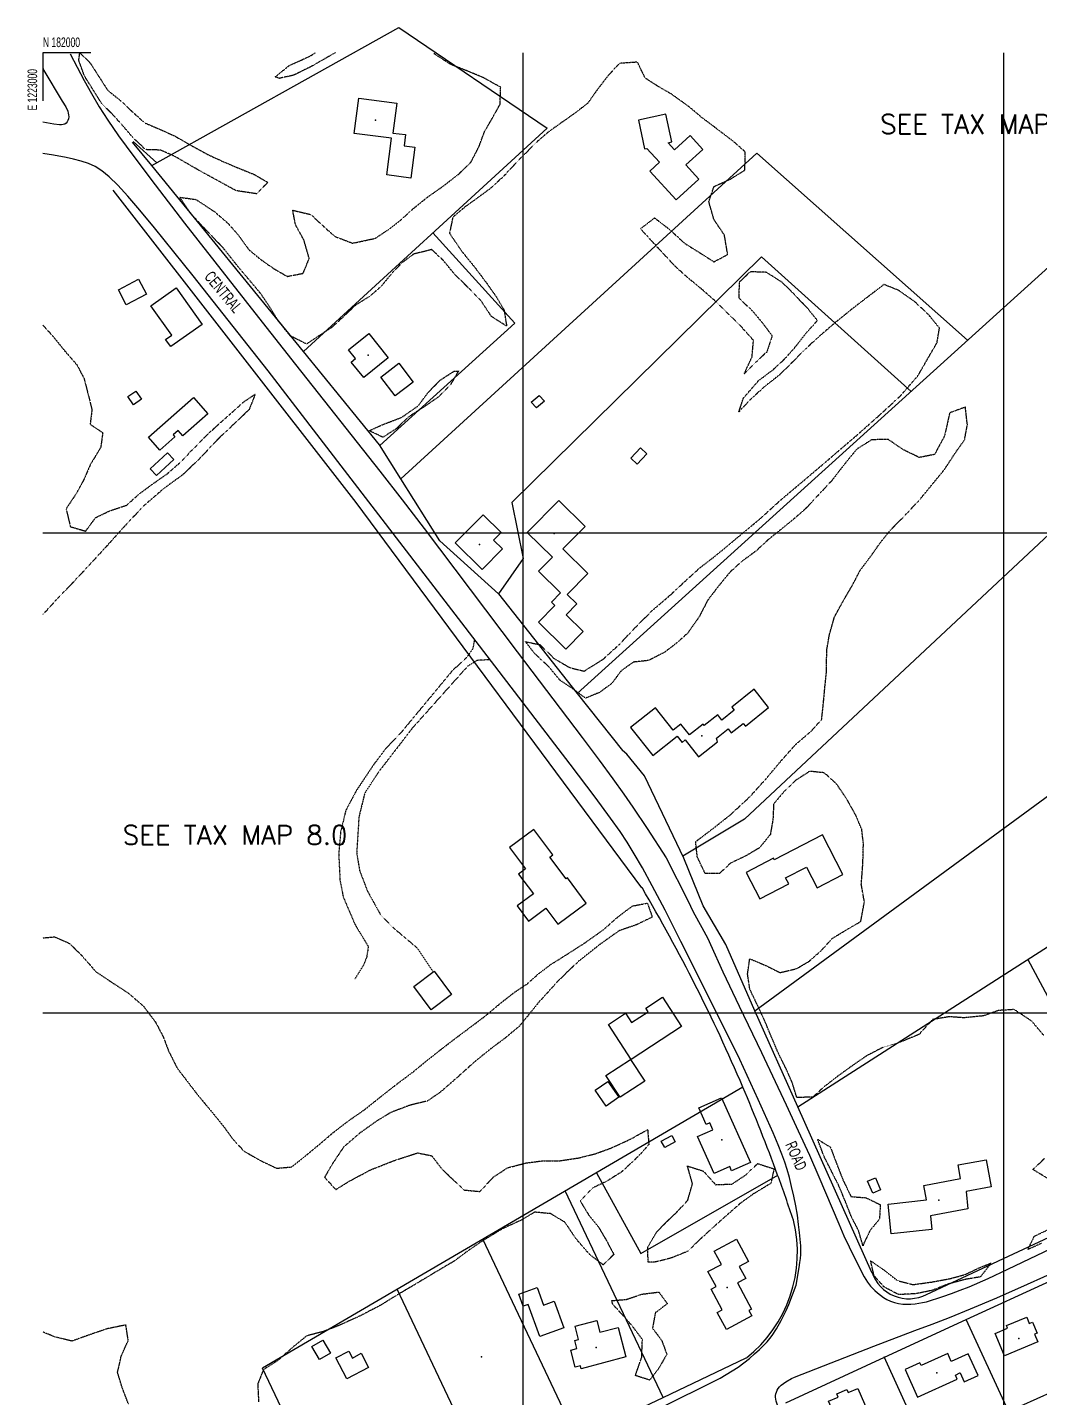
# Model space of a CAD drawing. Extents: x 1222984 to 1232016, y 177984 to 184016.
# Drawn here: x 1222984 to 1224037, y 180600 to 182026 of the extents above; entities that cross this region are included whole.
import ezdxf
from ezdxf.enums import TextEntityAlignment as Align

# ---------------------------------------------------------------- set-up
doc = ezdxf.new("R2010")
doc.units = 0
doc.header["$MEASUREMENT"] = 0
doc.linetypes.add('BORDER', pattern=[0.625, 0.125, -0.125, 0.125, -0.125, 0, -0.125])
doc.linetypes.add('DASHED', pattern=[0.5, 0.25, -0.25])
doc.layers.get('0').update_dxf_attribs({"linetype": 'CONTINUOUS'})
for name, color, linetype in [('BLDGS', 4, 'CONTINUOUS'), ('BORDER', 7, 'CONTINUOUS'), ('CORNER', 1, 'CONTINUOUS'), ('GRIDS', 2, 'CONTINUOUS'), ('ID-SYB', 5, 'CONTINUOUS'), ('LOT-D', 7, 'CONTINUOUS'), ('LOT-L', 1, 'CONTINUOUS'), ('ROAD', 5, 'CONTINUOUS'), ('ROAD-D', 3, 'DASHED'), ('ROAD-N', 6, 'CONTINUOUS'), ('TREE-L', 3, 'BORDER')]:
    doc.layers.add(name, color=color, linetype=linetype)
doc.styles.add('L200', font='simplex', dxfattribs={"height": 20})

# ---------------------------------------------------------------- blocks, each defined once
blk = doc.blocks.new('IP')
blk.add_point((0, 0))
blk = doc.blocks.new('ID')
at = {"layer": 'ID-SYB'}
blk.add_blockref('IP', (0, 0), dxfattribs=at)

msp = doc.modelspace()

# ---------------------------------------------------------------- linework, layer by layer
at = {"layer": 'BLDGS'}
for points, elevation in [([(1223324.1, 181916.1), (1223328.7, 181952.7), (1223368.3, 181947.7), (1223364.4, 181916.4), (1223377.4, 181914.9), (1223375.9, 181903.3), (1223387.2, 181901.9), (1223383.1, 181869.6), (1223358.1, 181872.8), (1223362.9, 181911.3), (1223324.1, 181916.1)], 103.3), ([(1223631.9, 181876.9), (1223659.3, 181847), (1223682.9, 181868.6), (1223669.2, 181883.4), (1223686.8, 181899.5), (1223673.7, 181914), (1223657.4, 181899.1), (1223650.7, 181906.3), (1223654.6, 181907.2), (1223648.5, 181936), (1223619.8, 181929.9), (1223626.1, 181899.9), (1223628.7, 181900.4), (1223641.9, 181886), (1223631.9, 181876.9)], 117.7), ([(1223107.7, 181748.8), (1223086.8, 181737.7), (1223078.7, 181753.2), (1223099.6, 181764.3), (1223107.7, 181748.8)], 94.4), ([(1223165.7, 181717), (1223133, 181694.1), (1223127.7, 181701.5), (1223134.1, 181705.9), (1223112.5, 181736.7), (1223138.8, 181755.3), (1223165.7, 181717)], 104.6), ([(1223318.2, 181690.7), (1223339.3, 181707.6), (1223359.4, 181682.4), (1223333.9, 181662), (1223321, 181678), (1223325.5, 181681.7), (1223318.2, 181690.7)], 104.9), ([(1223351.7, 181662.2), (1223370.4, 181676.8), (1223385.5, 181657.2), (1223366.8, 181642.7), (1223351.7, 181662.2)], 101.1), ([(1223094.4, 181633.6), (1223088.5, 181642.1), (1223096.8, 181647.7), (1223102.6, 181639.2), (1223094.4, 181633.6)], 89.8), ([(1223109.8, 181599.6), (1223156.9, 181641.1), (1223171.8, 181624.2), (1223145.6, 181601.2), (1223140.7, 181606.7), (1223135.6, 181602.1), (1223137.4, 181600), (1223121.7, 181586.2), (1223109.8, 181599.6)], 96.8), ([(1223508.4, 181636.3), (1223516.7, 181643.3), (1223522, 181637.2), (1223513.7, 181630.2), (1223508.4, 181636.3)], 101.5), ([(1223611.9, 181577.9), (1223622.1, 181588.5), (1223628.7, 181582.3), (1223618.5, 181571.6), (1223611.9, 181577.9)], 105.5), ([(1223111.8, 181566.7), (1223129.8, 181583.4), (1223136.1, 181576.5), (1223118.2, 181559.9), (1223111.8, 181566.7)], 93.4), ([(1223504.1, 181500.4), (1223537.1, 181533.9), (1223564.5, 181506.9), (1223541.2, 181483.3), (1223567.1, 181457.8), (1223545.8, 181436), (1223555.7, 181426.2), (1223544.5, 181414.8), (1223562.3, 181397.3), (1223544.3, 181379.1), (1223515.7, 181407.2), (1223532.7, 181424.5), (1223529.3, 181428), (1223538.9, 181437.7), (1223516, 181460.2), (1223530.3, 181474.7), (1223504.1, 181500.4)], 118.3), ([(1223458.1, 181519), (1223429.1, 181489.7), (1223457.2, 181462), (1223478.3, 181483.3), (1223468.9, 181492.5), (1223476.9, 181500.6), (1223458.1, 181519)], 115.3), ([(1223637.6, 181318), (1223611.6, 181297.3), (1223634.9, 181268.2), (1223660.2, 181288.3), (1223665.5, 181281.7), (1223668.7, 181284.4), (1223682.5, 181267), (1223702.1, 181282.6), (1223701.2, 181286.4), (1223713.2, 181295.9), (1223716.4, 181291.8), (1223728.9, 181301.7), (1223731.2, 181298.9), (1223755.4, 181318.3), (1223740.3, 181337.3), (1223717.1, 181318.7), (1223719.7, 181315.5), (1223706.8, 181305.1), (1223702.4, 181310.6), (1223688.4, 181299.5), (1223687.2, 181301), (1223673, 181289.8), (1223664.1, 181300.9), (1223656.2, 181294.7), (1223637.6, 181318)], 112.5), ([(1223505.4, 181095.7), (1223523.4, 181109.2), (1223535.9, 181092.5), (1223565.6, 181114.6), (1223546.1, 181140.9), (1223544.6, 181139.7), (1223527.6, 181162.4), (1223530.8, 181164.8), (1223511.1, 181191.2), (1223485.6, 181172.3), (1223502.3, 181150.1), (1223495.1, 181144.8), (1223510.5, 181124.1), (1223493.7, 181111.6), (1223505.4, 181095.7)], 62.8), ([(1223794.7, 181152.1), (1223805.9, 181130.5), (1223832.7, 181144.3), (1223811.5, 181185.5), (1223761.3, 181159.7), (1223760.6, 181161.2), (1223732, 181146.5), (1223746.2, 181118.9), (1223776.4, 181134.5), (1223773.1, 181141), (1223794.7, 181152.1)], 117.7), ([(1223425.3, 181019.4), (1223404.1, 181003.5), (1223386, 181027.7), (1223407.1, 181043.6), (1223425.3, 181019.4)], 61.5), ([(1223612.5, 180951.6), (1223588.6, 180988.1), (1223606.4, 180999.8), (1223612.7, 180990.1), (1223630.1, 181001.4), (1223627.6, 181005.2), (1223644.8, 181016.5), (1223664.8, 180985.9), (1223612.5, 180951.6)], 62.2), ([(1223626.4, 180929), (1223600.8, 180912.3), (1223586.1, 180935), (1223611.6, 180951.7), (1223626.4, 180929)], 59.9), ([(1223574.7, 180919.7), (1223587.9, 180928.9), (1223599.5, 180912.3), (1223586.3, 180903.2), (1223574.7, 180919.7)], 50.1), ([(1223736.4, 180844.4), (1223716.9, 180835.7), (1223714.9, 180840.1), (1223698.6, 180832.9), (1223681.5, 180871.4), (1223697.3, 180878.4), (1223694.2, 180885.6), (1223690.5, 180883.9), (1223682.8, 180901.2), (1223706.5, 180911.7), (1223736.4, 180844.4)], 55.2), ([(1223658.1, 180866.1), (1223647.3, 180860.1), (1223643.7, 180866.6), (1223654.5, 180872.6), (1223658.1, 180866.1)], 51.1), ([(1223925.3, 180774.6), (1223883.1, 180770), (1223879.8, 180801.1), (1223919.8, 180805.4), (1223916.9, 180820.6), (1223955.2, 180827.8), (1223952.6, 180841.9), (1223981.7, 180847.3), (1223987, 180819), (1223960.9, 180814.1), (1223962.8, 180796.2), (1223923.8, 180788.9), (1223925.3, 180774.6)], 61), ([(1223863.8, 180812.5), (1223858.4, 180824.8), (1223866.5, 180828.3), (1223871.9, 180816), (1223863.8, 180812.5)], 50.5), ([(1223721.9, 180764.4), (1223734.4, 180741.3), (1223724.9, 180736.2), (1223731.6, 180723.7), (1223722.9, 180719.1), (1223737.7, 180691.7), (1223734.8, 180690.2), (1223737.8, 180684.7), (1223711.4, 180670.4), (1223701.8, 180688.2), (1223707.2, 180691), (1223695.6, 180712.5), (1223700.7, 180715.2), (1223692.2, 180730.8), (1223706.2, 180738.3), (1223698.8, 180751.9), (1223721.9, 180764.4)], 54.6), ([(1223514.4, 180714.3), (1223521.1, 180695.9), (1223532.3, 180700), (1223542.4, 180672.3), (1223517.2, 180663.2), (1223505, 180696.6), (1223500, 180694.8), (1223495.4, 180707.4), (1223514.4, 180714.3)], 49.1), ([(1223606.8, 180641.9), (1223560.3, 180629.7), (1223559.6, 180632.7), (1223554, 180631.3), (1223549.4, 180649), (1223555.8, 180650.7), (1223553.6, 180659.1), (1223557.6, 180660.1), (1223553.9, 180674), (1223576.6, 180679.9), (1223579.8, 180667.6), (1223598.7, 180672.6), (1223606.8, 180641.9)], 52.6), ([(1224035.6, 180657.5), (1224000.8, 180643), (1223991.2, 180666.5), (1224004, 180671.8), (1224002.9, 180674.5), (1224024.1, 180683.2), (1224026.7, 180676.8), (1224030.2, 180678.3), (1224035, 180666.7), (1224032.3, 180665.7), (1224035.6, 180657.5)], 54.2), ([(1223279.8, 180652.7), (1223291.3, 180659.5), (1223299.4, 180645.9), (1223287.8, 180639.1), (1223279.8, 180652.7)], 46.7), ([(1223304.8, 180640.9), (1223318.3, 180648), (1223322.2, 180640.8), (1223331.4, 180645.7), (1223339, 180631), (1223316.3, 180619), (1223304.8, 180640.9)], 50.2), ([(1223897.4, 180628.9), (1223910.3, 180600.1), (1223951.8, 180618.6), (1223949.8, 180623.1), (1223954.5, 180625.3), (1223954.8, 180625.4), (1223959, 180616), (1223973.4, 180622.5), (1223963.3, 180645.2), (1223945.6, 180637.3), (1223941.9, 180645.4), (1223914.1, 180633), (1223912.9, 180635.8), (1223897.4, 180628.9)], 52.3), ([(1223827.8, 180572.9), (1223817.9, 180595.8), (1223827.8, 180600.1), (1223826.3, 180603.6), (1223836.8, 180608.1), (1223838.2, 180604.8), (1223848.3, 180609.1), (1223858.6, 180585), (1223855.3, 180583.6), (1223864.2, 180562.5), (1223843.6, 180553.6), (1223834.1, 180575.6), (1223827.8, 180572.9)], 52)]:
    msp.add_lwpolyline(points, dxfattribs=dict(at, elevation=elevation))
at = {"layer": 'BORDER'}
for p, q in [((1223000, 182000), (1223000, 181950)), ((1223050, 182000), (1223000, 182000))]:
    msp.add_line(p, q, dxfattribs=at)
at = {"layer": 'GRIDS'}
for points in [[(1223500, 180000), (1223500, 182000)], [(1224000, 182000), (1224000, 180000)], [(1223000, 181500), (1226000, 181500)], [(1226000, 181000), (1223000, 181000)]]:
    msp.add_lwpolyline(points, dxfattribs=at)
at = {"layer": 'LOT-L'}
for p, q in [((1223113.4, 181882.5), (1223370.5, 182026.5)), ((1223370.5, 182026.5), (1223524.9, 181921.6)), ((1224315.9, 182020.6), (1223556.2, 181332.8)), ((1223524.9, 181921.6), (1223271.1, 181689)), ((1223113.4, 181882.5), (1223093.4, 181907)), ((1223093.8, 181907.7), (1223118.7, 181885.5)), ((1223743.2, 181895.6), (1223372.6, 181556.2)), ((1223962.6, 181700.7), (1223743.2, 181895.6)), ((1223271.1, 181689), (1223113.4, 181882.5)), ((1223326.1, 181531.6), (1223073.1, 181857.1)), ((1223405.9, 181812.6), (1223491.3, 181718.5)), ((1223748.1, 181787.6), (1223488.1, 181531.8)), ((1223903.7, 181647.4), (1223748.1, 181787.6)), ((1223491.3, 181718.5), (1223350.8, 181591)), ((1223350.3, 181591.8), (1223271.1, 181689)), ((1223372.6, 181556.2), (1223350.3, 181591.8)), ((1224154.8, 181599.4), (1223730.4, 181201.9)), ((1223413, 181491.8), (1223372.6, 181556.2)), ((1223623.6, 181130.6), (1223326.1, 181531.6)), ((1223488.1, 181531.8), (1223499.9, 181473.4)), ((1223474.2, 181436.6), (1223413, 181491.8)), ((1223499.9, 181473.4), (1223474.2, 181436.6)), ((1223474.2, 181436.6), (1223556.2, 181332.8)), ((1223740.9, 181002.5), (1224284.5, 181400.9)), ((1223556.2, 181332.8), (1223603.3, 181273.3)), ((1223607.7, 181269.7), (1223603.3, 181273.3)), ((1223626.1, 181247.2), (1223607.7, 181269.7)), ((1223785.8, 180902.3), (1224361.3, 181271.5)), ((1223667.2, 181161.3), (1223626.1, 181247.2)), ((1223730.4, 181201.9), (1223666.2, 181163.3)), ((1223687.2, 181111.6), (1223667.2, 181161.3)), ((1223710.7, 181071.5), (1223687.2, 181111.6)), ((1223740.9, 181002.5), (1223710.7, 181071.5)), ((1224025.1, 181055.8), (1224153.5, 180816.4)), ((1223785.8, 180902.3), (1223740.9, 181002.5)), ((1223728.6, 180923), (1223228.5, 180630.3)), ((1223862.9, 180730), (1223785.8, 180902.3)), ((1223576.1, 180833.7), (1223622.4, 180749.7)), ((1223622.4, 180749.7), (1223764.9, 180831.3)), ((1223645.6, 180599.8), (1223543.6, 180814.8)), ((1223919.8, 180707), (1224153.5, 180816.4)), ((1223556.1, 180557.3), (1223457.8, 180764.5)), ((1223961.2, 180680.8), (1224048.8, 180721.2)), ((1223463.2, 180513.3), (1223368.8, 180712.4)), ((1223876, 180641.6), (1223961.2, 180680.8)), ((1224005, 180585.3), (1223961.2, 180681)), ((1223822.6, 180503.6), (1224179.2, 180663.3)), ((1223645.6, 180599.8), (1223732.2, 180640.9)), ((1223773.2, 180594.2), (1223876, 180641.6)), ((1223919.3, 180546.9), (1223875.8, 180641.9)), ((1223327.1, 180422.2), (1223228.5, 180630.3)), ((1223556.1, 180557.3), (1223645.6, 180599.8))]:
    msp.add_line(p, q, dxfattribs=at)
for centre, radius, start, end in [((1222057.7, 180209), 1817, 23.1386, 30.4792), ((1222057.7, 180209), 1817, 20.0278, 23.1386), ((1222057.7, 180209), 1817, 18.4565, 20.0278), ((1223645.8, 180750.6), 139.6, 308.247, 13.9522), ((1223901.2, 180742.9), 40.4, 198.5673, 297.3965)]:
    msp.add_arc(centre, radius, start, end, dxfattribs=at)
at = {"layer": 'ROAD'}
for points, elevation in [([(1223028.2, 181998.8), (1223042.9, 181971.3), (1223050.5, 181957.6), (1223058.6, 181943.9), (1223067.5, 181929.9), (1223078.7, 181913.6), (1223094.5, 181892), (1223116.9, 181862.4), (1223147.5, 181822.7), (1223224.3, 181724.3), (1223262.8, 181675.3), (1223350.6, 181564.3), (1223373.9, 181534.6), (1223397, 181504.5), (1223444.8, 181441.1), (1223493.6, 181376.1), (1223561.2, 181286.9), (1223578.9, 181263.4), (1223593.2, 181244), (1223604.7, 181228.1), (1223614, 181214.6), (1223629.1, 181192.1), (1223648.9, 181161.8)], 93.2), ([(1222999.9, 181984.3), (1223001, 181981.7), (1223020.1, 181949.8)], 90.7), ([(1223020.1, 181949.8), (1223024, 181943.6), (1223025.8, 181939.4), (1223026.4, 181937.3), (1223026.8, 181935.3), (1223026.9, 181933.4), (1223026.6, 181931.4), (1223026.1, 181929.6), (1223025.2, 181928.1), (1223024.1, 181926.8), (1223022.8, 181925.8), (1223021.2, 181925.2), (1223019.3, 181925), (1223017.1, 181925), (1223011.2, 181925.7), (1222999.9, 181927.8)], 90.7), ([(1223234.5, 181668.9), (1223156.3, 181767.7), (1223116.3, 181817.7), (1223101, 181836.3), (1223088.4, 181850.9), (1223078, 181862.3), (1223069.1, 181870.9), (1223061.4, 181877.1), (1223054.3, 181881.6), (1223047.3, 181884.8), (1223039.9, 181887.3), (1223032, 181889.4), (1223024.1, 181891.1), (1223011.1, 181893.5), (1222999.9, 181895.2)], 88.8), ([(1223725.6, 180951.8), (1223683.2, 181036.7), (1223664.1, 181074.6), (1223647.6, 181107.1), (1223634.3, 181132.4), (1223624, 181151.4), (1223615.6, 181165.9), (1223608.2, 181177.9), (1223600.8, 181189.1), (1223590.9, 181203.1), (1223574.9, 181224.7), (1223548.9, 181259.1), (1223454.6, 181382.5), (1223234.5, 181668.9)], 45.6), ([(1223648.9, 181161.8), (1223671.2, 181117.2), (1223677, 181105.6), (1223685.8, 181089.2), (1223692, 181077.6), (1223694.9, 181071.6), (1223707.8, 181042.9), (1223724.8, 181007.1), (1223748.1, 180959.1), (1223773.8, 180904.5), (1223786.3, 180877.3), (1223797.8, 180851.9), (1223807.7, 180829.4), (1223828.4, 180780.6), (1223833.8, 180768.2), (1223839.1, 180756.7), (1223844.4, 180745.9), (1223854.9, 180725.2)], 50.3), ([(1223784, 180716.8), (1223787.2, 180735), (1223788, 180740.1), (1223788.5, 180744.5), (1223788.9, 180748.5), (1223788.9, 180752.7), (1223788.8, 180757.6), (1223787.6, 180771.4), (1223786.6, 180780), (1223785.3, 180789.4), (1223783.6, 180799.3), (1223781.6, 180809.4), (1223779.3, 180819.3), (1223777, 180828.7), (1223774.7, 180837.1), (1223772.3, 180844.9), (1223769.3, 180853), (1223765.4, 180862.7), (1223760.1, 180875.3), (1223744.6, 180909.9), (1223725.6, 180951.8)], 43.3), ([(1223919.6, 180699.3), (1223936.9, 180705), (1223945.7, 180708), (1223954.8, 180711.3), (1223964.2, 180715), (1223983.8, 180723.6), (1224004.4, 180733.3), (1224057.4, 180758.8), (1224134, 180795), (1224226.7, 180838.4), (1224266, 180856.5), (1224296, 180870.1), (1224335.5, 180887.5), (1224351, 180893.9)], 43.9), ([(1223782.3, 180620.9), (1223864.9, 180653.1), (1223907.7, 180669.3), (1223925.5, 180675.9), (1223943.8, 180683.1), (1223965.5, 180691.9), (1223992.8, 180703.6), (1224024.9, 180717.8), (1224058.9, 180733.1), (1224091.6, 180748), (1224119.9, 180761.2), (1224160.7, 180781), (1224190.1, 180795.6), (1224230.5, 180815.1), (1224243.8, 180821.4)], 41.8), ([(1223854.9, 180725.2), (1223858.4, 180719.9), (1223861.6, 180715.7), (1223866.1, 180711), (1223868.8, 180708.6), (1223871.7, 180706.2), (1223875, 180703.9), (1223878.5, 180701.8), (1223882.3, 180700), (1223886.3, 180698.6), (1223890.6, 180697.6), (1223895, 180697), (1223899.3, 180696.8), (1223903.6, 180696.9), (1223907.8, 180697.2), (1223915.7, 180698.5), (1223919.6, 180699.3)], 43.5), ([(1223705.1, 180619.7), (1223717.5, 180627.4), (1223723.6, 180631.4), (1223729.6, 180635.7), (1223735.4, 180640.3), (1223740.8, 180645), (1223745.8, 180649.6), (1223750.2, 180654), (1223753.8, 180657.8), (1223756.7, 180661.2), (1223759.1, 180664.4), (1223763.6, 180671.2), (1223768.5, 180679.8), (1223771, 180684.8), (1223773.7, 180690.4), (1223776.3, 180696.6), (1223784, 180716.8)], 41.3), ([(1223444.8, 180490.3), (1223705.1, 180619.7)], 38.8), ([(1223765.4, 180589.5), (1223763.3, 180595.9), (1223762.9, 180597.9), (1223762.7, 180599.9), (1223762.7, 180601.8), (1223763, 180603.6), (1223763.6, 180605.4), (1223764.4, 180607.2), (1223765.5, 180609), (1223766.9, 180610.8), (1223768.6, 180612.6), (1223770.8, 180614.3), (1223773.3, 180616), (1223779.2, 180619.3), (1223782.3, 180620.9)], 40.7)]:
    msp.add_lwpolyline(points, dxfattribs=dict(at, elevation=elevation))
at = {"layer": 'ROAD-D'}
for points, elevation in [([(1223449.3, 181389.5), (1223447.4, 181379.3), (1223440.9, 181370), (1223426.2, 181356.6), (1223374, 181293.6), (1223356.3, 181274.7), (1223344.7, 181259.3), (1223325.8, 181231), (1223315.1, 181210.6), (1223309.9, 181188.4), (1223307.9, 181166), (1223309.2, 181138.7), (1223312.6, 181120.9), (1223324.7, 181092.6), (1223338.7, 181069.2), (1223337.1, 181058.6), (1223333.8, 181050.2), (1223324.8, 181035.6)], 54.8), ([(1223465.7, 181368), (1223452, 181367.3), (1223442.3, 181361.4), (1223384.6, 181296.8), (1223349, 181250.6), (1223334.9, 181228.8), (1223328.9, 181203.9), (1223326.6, 181166.6), (1223329.7, 181148.5), (1223337.4, 181127.8), (1223351.6, 181102.1), (1223362.7, 181090.6), (1223389.6, 181067.8), (1223405.8, 181043.5)], 55.3)]:
    msp.add_lwpolyline(points, dxfattribs=dict(at, elevation=elevation))
at = {"layer": 'TREE-L'}
for points, elevation in [([(1223038.4, 182000.1), (1223049.3, 181989.2), (1223058.3, 181975.2), (1223067.4, 181961), (1223080.4, 181950.6), (1223093.1, 181938.6), (1223105.7, 181927.2), (1223123, 181919.8), (1223136.9, 181913.6), (1223154, 181903.7), (1223171.4, 181894.2), (1223188.4, 181886.4), (1223203.6, 181880), (1223220.1, 181873.3), (1223234, 181865.2), (1223222.6, 181853.2), (1223201.1, 181856.4), (1223186.9, 181864.1), (1223166.5, 181875.3), (1223151.3, 181884), (1223137.9, 181891.8), (1223122.4, 181898.7), (1223106.9, 181899.2), (1223093.6, 181911.8), (1223083, 181924.3), (1223072.6, 181935.8), (1223061.3, 181947.1), (1223052.6, 181960.9), (1223043.2, 181976), (1223037.3, 181992.3), (1223038.4, 182000.1)], 93.4), ([(1223851.4, 181095.5), (1223855.1, 181115.9), (1223851.9, 181134.1), (1223853.5, 181155.5), (1223854.1, 181176.6), (1223852.3, 181191.6), (1223846, 181206.4), (1223836.2, 181223.8), (1223826.2, 181238.5), (1223813.4, 181250.2), (1223798.2, 181251.8), (1223783.4, 181242.2), (1223772.2, 181231.5), (1223760.6, 181217.8), (1223759.9, 181201.7), (1223757.2, 181186.1), (1223745.9, 181172.1), (1223731.9, 181163.8), (1223715.6, 181156), (1223704.4, 181145.5), (1223689.4, 181145.3), (1223681.2, 181162.6), (1223679.4, 181178.5), (1223696.3, 181191.2), (1223715.5, 181206.4), (1223735.8, 181225.2), (1223752.8, 181244.1), (1223768.5, 181262.8), (1223783.5, 181279.7), (1223799.9, 181293.8), (1223810.6, 181305.7), (1223812.3, 181321), (1223814, 181339.7), (1223815.7, 181355.8), (1223815.9, 181377.7), (1223818.7, 181394), (1223823.9, 181412.4), (1223834.1, 181431), (1223842.5, 181445.3), (1223850.9, 181461.4), (1223862.2, 181476.4), (1223871.8, 181490), (1223882.3, 181503.1), (1223897.5, 181518.5), (1223913.1, 181535.2), (1223926.4, 181551.4), (1223938.6, 181566.3), (1223950.6, 181584.7), (1223959.4, 181597), (1223962.3, 181612.8), (1223960.2, 181631), (1223943.9, 181625.1), (1223938.5, 181601.1), (1223928.1, 181581.7), (1223912.2, 181578.6), (1223895.8, 181586.5), (1223880, 181597.3), (1223862.9, 181597.1), (1223847.2, 181587.3), (1223835.3, 181572.8), (1223821.3, 181554.7), (1223806.3, 181538.5), (1223793.2, 181524.6), (1223780.6, 181513.7), (1223767.9, 181503.4), (1223755, 181493), (1223742.5, 181481.4), (1223727, 181470), (1223715.3, 181459.3), (1223703.2, 181444.6), (1223691.9, 181429.8), (1223683, 181412.5), (1223671.1, 181395.6), (1223659.6, 181385.3), (1223647.3, 181375.8), (1223630.4, 181367.2), (1223614.6, 181365.5), (1223601.7, 181356.2), (1223592.1, 181343.2), (1223579.4, 181333.9), (1223564.8, 181327.9), (1223551.5, 181337.8), (1223538.3, 181346.6), (1223526.2, 181361.1), (1223511.8, 181374.5), (1223502.3, 181386.8), (1223517.4, 181383.7), (1223531.6, 181369.6), (1223548.4, 181359.8), (1223563.3, 181356.1), (1223583.1, 181368.5), (1223599.8, 181383.7), (1223617.3, 181402.3), (1223634.2, 181419.2), (1223651.6, 181434), (1223667.6, 181448.9), (1223683.3, 181463.2), (1223700.3, 181476.4), (1223715.9, 181489.3), (1223730.3, 181501.3), (1223747.1, 181515.3), (1223767.1, 181533.5), (1223778.5, 181543.2), (1223790.3, 181553.1), (1223812.9, 181572.3), (1223835.6, 181591.8), (1223847.2, 181601.7), (1223858.6, 181611.8), (1223869.9, 181621.9), (1223881.7, 181632.6), (1223892.9, 181643.1), (1223910.8, 181663.7), (1223920.6, 181680.7), (1223930.7, 181698.2), (1223933.3, 181713.4), (1223921.3, 181728), (1223907.5, 181740.8), (1223890.8, 181752.6), (1223875.5, 181758.7), (1223859.3, 181746.4), (1223841.8, 181732.9), (1223823.6, 181718.1), (1223806.3, 181703.2), (1223791, 181688.9), (1223778.3, 181676.1), (1223766.6, 181664.5), (1223750.1, 181651.5), (1223735.6, 181638.1), (1223724.4, 181626), (1223729.2, 181640.5), (1223745, 181658.7), (1223759.9, 181669.9), (1223772.7, 181681.8), (1223783.1, 181693.6), (1223795.1, 181708.9), (1223806.2, 181721.2), (1223795.6, 181734.4), (1223780.6, 181750), (1223769.8, 181760.8), (1223753, 181771.4), (1223736.3, 181772), (1223724.7, 181760.9), (1223724.4, 181744.5), (1223738.4, 181731.5), (1223749.4, 181718.2), (1223759.1, 181705.3), (1223753.5, 181688.5), (1223741.5, 181677.3), (1223729.9, 181665.4), (1223738.1, 181683.2), (1223739.7, 181700.5), (1223727.9, 181713.7), (1223716, 181725.8), (1223700.6, 181740.9), (1223686, 181753.7), (1223670.7, 181766.3), (1223657.9, 181777.9), (1223645.4, 181791.4), (1223632.5, 181805.4), (1223622, 181816.8), (1223636.7, 181828.1), (1223652.6, 181815.8), (1223667.9, 181801.7), (1223684.4, 181791.4), (1223698.5, 181782.4), (1223712.8, 181790), (1223709.4, 181810.2), (1223698.5, 181826.4), (1223693.2, 181845), (1223698.6, 181860.8), (1223715.9, 181868.7), (1223730.7, 181877.9), (1223731.1, 181896.8), (1223718.6, 181907.9), (1223701.8, 181920.6), (1223685.7, 181932.8), (1223672.5, 181943.9), (1223654.5, 181956.8), (1223639.8, 181965.4), (1223627, 181973.6), (1223618.9, 181990.3), (1223600.1, 181989), (1223588.2, 181976.1), (1223576.5, 181960.9), (1223567, 181947.4), (1223554.3, 181937.6), (1223540.8, 181928), (1223526.2, 181917.6), (1223513.2, 181906.4), (1223501.7, 181894.8), (1223490.4, 181883.1), (1223479.6, 181871.5), (1223465.9, 181858.8), (1223453.2, 181849.5), (1223439.6, 181839.7), (1223426.7, 181828.9), (1223423.2, 181812.1), (1223436.2, 181793.1), (1223450.4, 181775.5), (1223462.5, 181759.3), (1223472, 181745.8), (1223480.1, 181731.9), (1223482.7, 181715.4), (1223467, 181725.3), (1223456.7, 181740.9), (1223443, 181755.1), (1223428.7, 181769.3), (1223416.5, 181784.1), (1223404.7, 181795.1), (1223385.9, 181790.4), (1223373.2, 181780.9), (1223361.7, 181768.6), (1223351.9, 181756.6), (1223340.3, 181746.5), (1223325.3, 181737.1), (1223312.3, 181724.7), (1223300.9, 181714.2), (1223287.6, 181705.5), (1223274.4, 181696.7), (1223257.2, 181705.4), (1223245, 181720.8), (1223236.6, 181734.5), (1223227, 181748.9), (1223216.1, 181762), (1223206.1, 181773.7), (1223196.6, 181785.5), (1223187.2, 181797.4), (1223176.4, 181808.6), (1223164.8, 181820.8), (1223153.9, 181832.6), (1223142.4, 181849.6), (1223159.3, 181847.3), (1223178.6, 181834.6), (1223192.4, 181822.7), (1223203.5, 181810.1), (1223214.4, 181794.9), (1223227.4, 181784.3), (1223241.2, 181774.7), (1223254.4, 181767.2), (1223270.9, 181770.4), (1223277.2, 181785.9), (1223271.8, 181804.7), (1223262.9, 181821.2), (1223260, 181836.2), (1223278.9, 181831.6), (1223292.4, 181819), (1223303.9, 181808.8), (1223322.4, 181801.8), (1223345.8, 181806.8), (1223360.4, 181816.4), (1223372.9, 181826.2), (1223385.1, 181837.4), (1223400.2, 181849.6), (1223417.3, 181861.6), (1223433.1, 181874), (1223445.5, 181886), (1223453.9, 181902.3), (1223459.7, 181917.9), (1223468.4, 181933), (1223475.8, 181946.3), (1223476.5, 181964.1), (1223459.1, 181973.8), (1223444.4, 181980), (1223424.1, 181988.1), (1223407.5, 181998.9), (1223407.6, 182000.1)], 100.9), ([(1223241.9, 181975), (1223256.4, 181986.8), (1223277.6, 181996.4), (1223283.6, 182000.1)], 97), ([(1223304.4, 182000.1), (1223293.7, 181994), (1223278.3, 181985.2), (1223261, 181976.7), (1223246, 181973.4), (1223241.9, 181975)], 97), ([(1222999.9, 181716.5), (1223010.3, 181705), (1223022.3, 181690.1), (1223035.2, 181675.3), (1223042.7, 181661.2), (1223046.8, 181645.3), (1223051, 181628.4), (1223049.2, 181613.2), (1223062.3, 181604.4), (1223060.2, 181589.2), (1223049.3, 181571.1), (1223042.2, 181554.8), (1223034.4, 181540.6), (1223024.1, 181525.1), (1223028.5, 181506.6), (1223044.5, 181501.9), (1223055, 181516.1), (1223069.7, 181523.1), (1223087.3, 181529), (1223100.9, 181541.2), (1223114.4, 181551.1), (1223129.6, 181561.8), (1223143.1, 181573.6), (1223155.6, 181586.6), (1223167.6, 181599), (1223181.3, 181611.8), (1223196, 181624.8), (1223208.5, 181636.1), (1223221, 181644.6), (1223214.6, 181628.4), (1223201.6, 181616), (1223182.6, 181598.1), (1223163.1, 181577.4), (1223145.7, 181560.7), (1223125.5, 181546), (1223104.6, 181527.9), (1223085.6, 181507.7), (1223067.2, 181487.2), (1223048.7, 181467), (1223031, 181448.1), (1223013.8, 181430.2), (1222999.9, 181415)], 51), ([(1223432.5, 181668.7), (1223424.2, 181654.2), (1223412.4, 181642.1), (1223396.9, 181631.4), (1223380, 181620.4), (1223368.1, 181608.7), (1223353.9, 181599.6), (1223339.6, 181606.5), (1223353.5, 181612.8), (1223373.4, 181620.4), (1223390.7, 181632.4), (1223400.7, 181645.9), (1223413.5, 181659.1), (1223427.6, 181668.3), (1223432.5, 181668.7)], 96.9), ([(1223054.7, 181043.4), (1223070.3, 181033), (1223089.2, 181020.6), (1223104.4, 181007.5), (1223117.1, 180990.7), (1223125.1, 180975.5), (1223131, 180960), (1223139.7, 180942.8), (1223149.9, 180929.4), (1223161.3, 180914.6), (1223176, 180896.9), (1223187.7, 180882.5), (1223198, 180868.4), (1223209.1, 180856.4), (1223225.8, 180846.8), (1223243.3, 180838.4), (1223258.9, 180839.8), (1223272, 180850.2), (1223288.8, 180864.1), (1223302.1, 180875.5), (1223317.7, 180887.5), (1223335, 180899.6), (1223350.9, 180912.3), (1223367.9, 180925.7), (1223385.3, 180938.7), (1223400.1, 180950.9), (1223414.1, 180961.9), (1223428, 180972.6), (1223444.7, 180985.1), (1223461.8, 180998), (1223475.6, 181009.7), (1223490.7, 181021.5), (1223504.2, 181030.5), (1223515.9, 181040.9), (1223528.9, 181050.8), (1223544.8, 181060.7), (1223563.6, 181072.8), (1223583.4, 181086.8), (1223599, 181100.6), (1223613.8, 181111.6), (1223629.2, 181114.5), (1223634.3, 181100), (1223618.3, 181092.1), (1223599.7, 181085.7), (1223579.5, 181071.3), (1223557.3, 181053.7), (1223545.6, 181042.6), (1223534.7, 181031.7), (1223516.6, 181011.8), (1223505.3, 180997.8), (1223495.6, 180986.1), (1223481.4, 180974.2), (1223466.5, 180963.1), (1223449.3, 180949.2), (1223431.4, 180933.1), (1223413.5, 180917.5), (1223400.4, 180908.5), (1223381.8, 180903.9), (1223362.4, 180896.6), (1223347.5, 180887.6), (1223329.6, 180874.8), (1223312.9, 180860.4), (1223301.4, 180843.2), (1223293.2, 180829), (1223304.8, 180816.2), (1223319.3, 180825.2), (1223340.9, 180836.7), (1223364.9, 180846.2), (1223389.9, 180854.4), (1223404.6, 180851.5), (1223415.3, 180837.6), (1223427.2, 180826.3), (1223438.2, 180815.8), (1223454.8, 180814.2), (1223469.3, 180829.5), (1223483.6, 180838.9), (1223502.8, 180843.9), (1223520.3, 180846.2), (1223538.4, 180846.3), (1223556.7, 180849), (1223574.1, 180853.2), (1223591.7, 180859.6), (1223612.1, 180869), (1223629.5, 180878.7), (1223630.7, 180863), (1223619.7, 180850.7), (1223602, 180834.3), (1223586.3, 180824.5), (1223572.5, 180818), (1223559.3, 180804.3), (1223568.2, 180789.6), (1223578.2, 180777.4), (1223585.8, 180764.5), (1223594.3, 180748.8), (1223583.3, 180737.7), (1223569.3, 180748.4), (1223554.7, 180765.2), (1223543.6, 180782), (1223528.5, 180791.1), (1223511.9, 180792.7), (1223497.8, 180784.3), (1223478.4, 180775.4), (1223458.7, 180763.5), (1223443.4, 180753.1), (1223428, 180741.6), (1223408.9, 180730.4), (1223388.5, 180718.1), (1223368.4, 180706.2), (1223350.7, 180695.3), (1223330.1, 180684.6), (1223308.5, 180674.8), (1223292, 180668.4), (1223274.5, 180663.8), (1223259.6, 180651.6), (1223245, 180638.5), (1223229.5, 180628.6), (1223223.6, 180613.8), (1223224.5, 180595.2)], 42.3), ([(1224041.9, 180976.7), (1224029.4, 180991.5), (1224011, 181003.7), (1223994.8, 181002.7), (1223979, 180997.1), (1223958.8, 180995.1), (1223943.6, 180996.2), (1223926.1, 180993.3), (1223911.9, 180977.7), (1223892.3, 180969.7), (1223874.7, 180964.4), (1223857.4, 180955.5), (1223842.6, 180945.3), (1223827.2, 180934.1), (1223813.2, 180923.3), (1223801.5, 180912.6), (1223784.8, 180912), (1223779.9, 180927.9), (1223773.4, 180942.5), (1223765.4, 180958.6), (1223758.3, 180975.2), (1223751.6, 180991.5), (1223744.6, 181006.6), (1223735.8, 181025), (1223733.5, 181041), (1223735.8, 181056.6), (1223752.9, 181049.4), (1223767.2, 181042.2), (1223784.6, 181046.3), (1223797.7, 181054.1), (1223810, 181064.9), (1223821.7, 181077.8), (1223835.6, 181086.3), (1223851.4, 181095.5)], 45.9), ([(1222999.9, 181078.3), (1223012.2, 181079.4), (1223027.4, 181072.7), (1223038.5, 181062), (1223049.9, 181049.2), (1223054.7, 181043.4)], 51), ([(1223853.7, 180757.5), (1223849.1, 180773.3), (1223841.2, 180788.8), (1223834.9, 180804.9), (1223828, 180821.3), (1223820.2, 180836.7), (1223813.3, 180850.3), (1223806.3, 180868.7), (1223819.7, 180860.4), (1223826, 180843.6), (1223832.8, 180826.2), (1223841.2, 180808.9), (1223856.8, 180807.7), (1223871.7, 180800.5), (1223870.8, 180785.4), (1223861, 180773.7), (1223854.3, 180759.7), (1223853.7, 180757.5)], 48.2), ([(1224045.3, 180828.1), (1224030.5, 180837.1), (1224042.7, 180848.8)], 45.9), ([(1223630, 180740.5), (1223629.6, 180756.2), (1223638.6, 180771.6), (1223649.9, 180783.3), (1223660.8, 180793.8), (1223671.2, 180805), (1223676.2, 180822.3), (1223670.9, 180840.8), (1223687.4, 180835.5), (1223700.2, 180821.3), (1223717.4, 180822), (1223731.9, 180831.7), (1223744, 180843.3), (1223761, 180837.8), (1223757.8, 180822.7), (1223739.1, 180811.4), (1223725.9, 180801.8), (1223709.7, 180787.6), (1223696.3, 180775.6), (1223684.7, 180765), (1223671, 180751.8), (1223653.4, 180744.7), (1223637.5, 180740.8), (1223630, 180740.5)], 41.4), ([(1224039.6, 180760.2), (1224025.3, 180753.8), (1224032, 180767.6), (1224045.7, 180774.3)], 45.9), ([(1223987.2, 180739.9), (1223975.9, 180725.3), (1223959.9, 180722.6), (1223942.4, 180717.8), (1223925.2, 180711.1), (1223909, 180707.8), (1223890.8, 180706.8), (1223875.7, 180714.7), (1223865.2, 180726.5), (1223861.6, 180742.1), (1223876.3, 180731.8), (1223889.5, 180721.5), (1223905.7, 180717.2), (1223925.5, 180720), (1223943.5, 180723.3), (1223959.8, 180727.7), (1223973.6, 180734.3), (1223987.2, 180739.9)], 50.1), ([(1223592, 180700.6), (1223607.3, 180701.8), (1223623.5, 180707.3), (1223641.1, 180709.5), (1223650, 180697.4), (1223637.5, 180687.9), (1223634.5, 180671.9), (1223644.1, 180659.1), (1223649.4, 180644.7), (1223640.8, 180629.7), (1223631.6, 180617.8), (1223616.7, 180622.5), (1223623.3, 180641.4), (1223624, 180660.1), (1223613.8, 180673.8), (1223603.8, 180685.1), (1223593.3, 180696.7), (1223592, 180700.6)], 41), ([(1223089.1, 180592.7), (1223082.4, 180610.3), (1223077.7, 180625.9), (1223081.6, 180643), (1223088.8, 180659), (1223086.3, 180675.2), (1223066.8, 180671.2), (1223046.9, 180664.4), (1223030.3, 180658.4), (1223012.4, 180662.8), (1222999.9, 180667.8)], 42.3)]:
    msp.add_lwpolyline(points, dxfattribs=dict(at, elevation=elevation))

# ---------------------------------------------------------------- block references
at = {"layer": 'LOT-D', "xscale": 100, "yscale": 100, "zscale": 100}
for p in [(1223346.2, 181929.9), (1223338.6, 181685.2), (1223532.2, 181499.4), (1223454.4, 181488), (1223685.9, 181288.9), (1223706.7, 180867.9), (1223932.5, 180805.3), (1223712.4, 180714.3), (1224016, 180661.2), (1223575.8, 180651.7), (1223456.5, 180642.2), (1223930.6, 180625.2)]:
    msp.add_blockref('ID', p, dxfattribs=at)

# ---------------------------------------------------------------- texts
at = {"layer": 'CORNER', "width": 0.666667}
msp.add_text('N 182000', height=10, dxfattribs=at).set_placement((1223000, 182006))
msp.add_text('E 1223000', height=10, rotation=89.9999, dxfattribs=at).set_placement((1222994, 181940))
at = {"layer": 'LOT-D', "color": 10, "style": 'L200'}
for p in [(1223988.4, 181915.7), (1223200, 181175.4)]:
    msp.add_text('SEE TAX MAP 8.0', height=20, dxfattribs=at).set_placement(p, align=Align.CENTER)
at = {"layer": 'ROAD-N', "width": 0.666667}
for s, rotation, p in [('CENTRAL', 309.7, (1223167.3, 181766.4)), ('ROAD', 293.4001, (1223772.5, 180863.2))]:
    msp.add_text(s, height=12, rotation=rotation, dxfattribs=at).set_placement(p)

doc.saveas('drawing.dxf')
